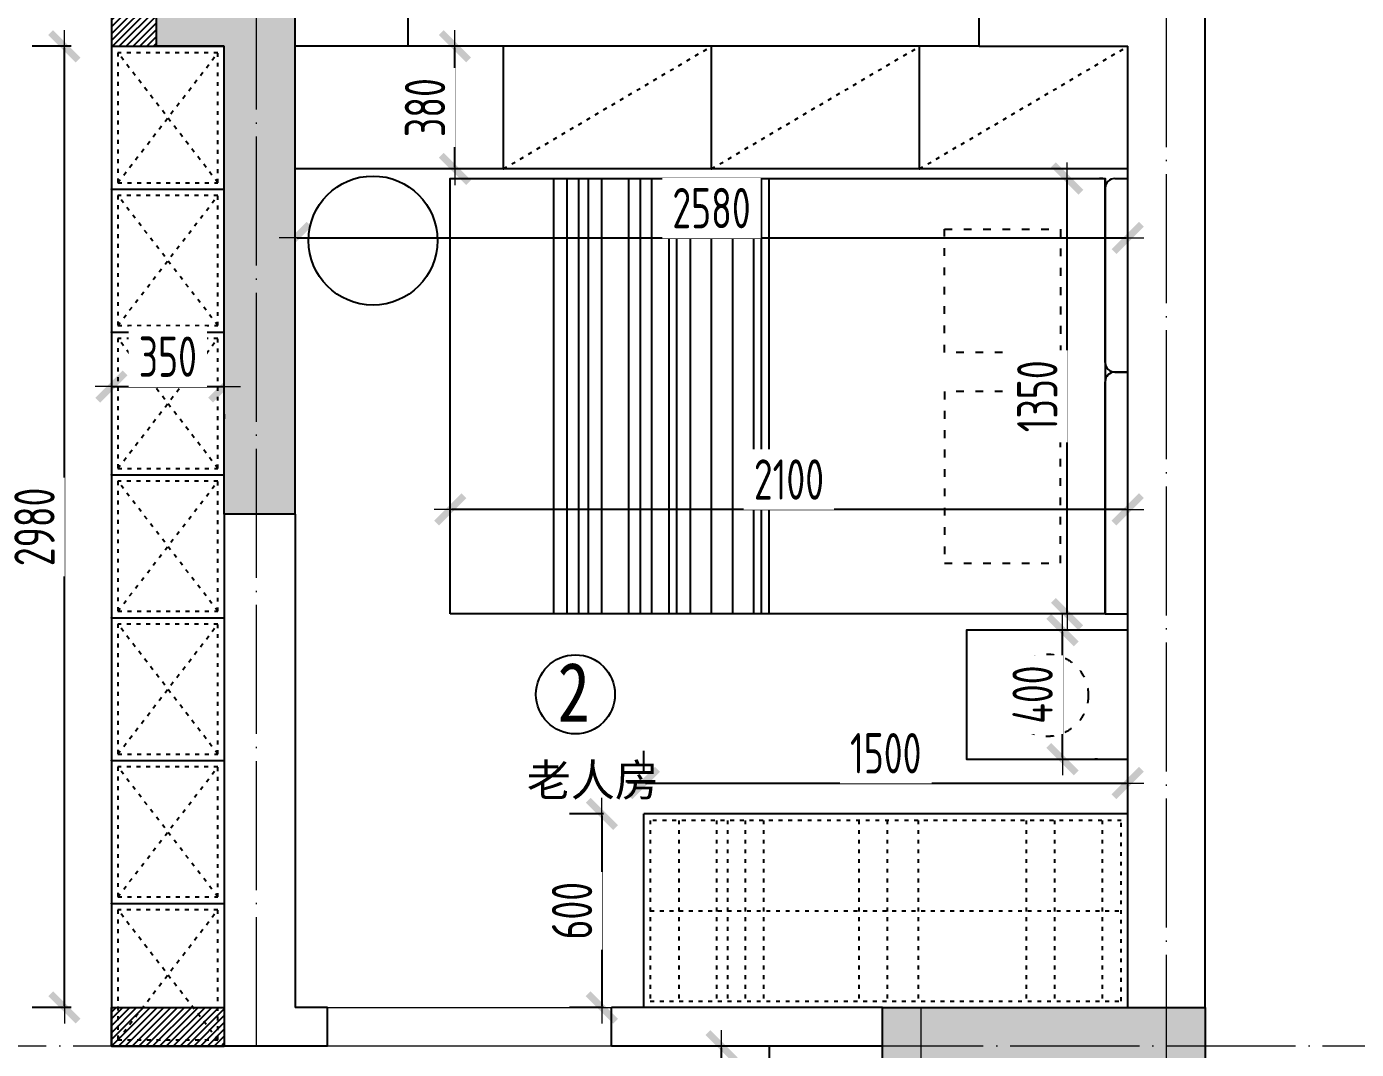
# Model space of a CAD drawing. Header units: inches. Extents: x -50945 to 250244, y -404780 to 18493.
# Drawn here: x 46518 to 50639, y -347616 to -344445 of the extents above; entities that cross this region are included whole.
import ezdxf

# ---------------------------------------------------------------- set-up
doc = ezdxf.new("R2010")
doc.units = ezdxf.units.IN
doc.header["$MEASUREMENT"] = 0
for name, pattern in [('ACAD_ISO03W100', [30, 12, -18]), ('DOTE', [2.42, 2, -0.2, 0.02, -0.2]), ('iGo户型优化10', [30, 12, -18])]:
    doc.linetypes.add(name, pattern=pattern)
for name, color, linetype in [('D-ARCHI', 250, 'Continuous'), ('EVH 立面填充', 8, 'Continuous'), ('IBS-003-建筑窗框', 3, 'Continuous'), ('IBS-182-原建筑非承重墙', 150, 'Continuous'), ('IBS-195-新建轻质砖墙', 195, 'Continuous'), ('IBS-200-原建筑承重墙柱', 200, 'Continuous'), ('IBS-250-轻质砖隔墙填充', 250, 'Continuous'), ('IDS-040-固定高家具', 40, 'Continuous'), ('IFF-51-活动家具', 51, 'Continuous'), ('房间编号', 50, 'Continuous')]:
    doc.layers.add(name, color=color, linetype=linetype)
doc.layers.add('天棚材质标注', color=2, linetype='Continuous', lineweight=5)
doc.layers.add('门', color=65, linetype='Continuous', lineweight=13)
doc.styles.add('ARI', font='', dxfattribs={"width": 0.8, "height": 200})
doc.styles.add('HBA-DIMT', font='ARCHS.SHX', dxfattribs={"width": 0.8})
doc.styles.add('MtXpl_Arial_Unicode_', font='Arial Unicode.ttf')
doc.styles.get('ARI').set_extended_font_data('SimSun')
doc.dimstyles.new('HBA_40', dxfattribs={"dimscale": 50, "dimtxt": 2.5, "dimasz": 0.1, "dimexe": 2, "dimexo": 2.5, "dimgap": 0.6, "dimtad": 1, "dimdec": 0, "dimrnd": 5, "dimzin": 0, "dimtxsty": 'HBA-DIMT', "dimblk": 'HBA_DIMENSION_TICK', "dimblk1": 'HBA_DIMENSION_TICK', "dimblk2": 'HBA_DIMENSION_TICK', "dimcen": 0.125, "dimclrd": 44, "dimclre": 44, "dimclrt": 2, "dimadec": 0, "dimazin": 0, "dimtfac": 1, "dimtdec": 0, "dimtix": 1, "dimtmove": 1, "dimatfit": 3, "dimldrblk": 'HBA_Leader_Dot', "dimfxl": 0, "dimtvp": 1, "dimtfill": 1, "dimtolj": 1, "dimtzin": 0, "dimarcsym": 0})

# ---------------------------------------------------------------- blocks, each defined once
blk = doc.blocks.new('HBA_DIMENSION_TICK')
at = {"color": 0, "linetype": 'ByBlock'}
for p, q in [((-10, 0), (0, 0)), ((0, 0), (10, 0))]:
    blk.add_line(p, q, dxfattribs=at)
at = {"color": 50, "linetype": 'ByBlock'}
blk.add_solid([(-10, -7), (-7, -10), (7, 10), (10, 7)], dxfattribs=at)
blk = doc.blocks.new('*D427')
at = {"layer": 'Defpoints', "color": 0, "transparency": 16777216}
for p in [(48671.7, -347606.3), (48820.5, -347606.3), (48820.5, -350276.3)]:
    blk.add_point(p, dxfattribs=at)
at = {"layer": '天棚材质标注', "color": 44, "lineweight": -2, "transparency": 16777216}
for p, q in [((48695.5, -347606.3), (48571.7, -347606.3)), ((48671.7, -350271.3), (48671.7, -347611.3)), ((48695.5, -350276.3), (48571.7, -350276.3))]:
    blk.add_line(p, q, dxfattribs=at)
at = {"layer": '天棚材质标注', "color": 44, "lineweight": -2, "transparency": 16777216, "xscale": 5, "yscale": 5, "zscale": 5}
for p, rotation in [((48671.7, -347606.3), 90), ((48671.7, -350276.3), 270)]:
    blk.add_blockref('HBA_DIMENSION_TICK', p, dxfattribs=dict(at, rotation=rotation))
at = {"layer": '天棚材质标注', "color": 2, "transparency": 16777216, "insert": (48579.2, -348941.3), "char_height": 125, "attachment_point": 5, "rotation": 90, "style": 'HBA-DIMT', "bg_fill": 3, "box_fill_scale": 1.25, "bg_fill_color": 256, "bg_fill_true_color": 13158600, "bg_fill_transparency": 0}
blk.add_mtext('\\A1;2670', dxfattribs=at)
blk = doc.blocks.new('HBA_Leader_Dot')
at = {"color": 0, "linetype": 'ByBlock'}
blk.add_line((-5, 0), (-10, 0), dxfattribs=at)
at = {"color": 0, "linetype": 'ByBlock', "const_width": 5}
blk.add_lwpolyline([(-2.5, 0, 1), (2.5, 0, 1)], format="xyb", close=True, dxfattribs=at)
blk = doc.blocks.new('*D429')
at = {"layer": 'Defpoints', "color": 0, "transparency": 16777216}
for p in [(49930.5, -346790.5), (48430.5, -346886.3), (49930.5, -346886.3)]:
    blk.add_point(p, dxfattribs=at)
at = {"layer": '天棚材质标注', "color": 44, "lineweight": -2, "transparency": 16777216}
for p, q in [((48430.5, -346761.3), (48430.5, -346690.5)), ((49930.5, -346761.3), (49930.5, -346690.5)), ((48435.5, -346790.5), (49925.5, -346790.5))]:
    blk.add_line(p, q, dxfattribs=at)
at = {"layer": '天棚材质标注', "color": 44, "lineweight": -2, "transparency": 16777216, "xscale": 5, "yscale": 5, "zscale": 5, "rotation": 180}
blk.add_blockref('HBA_DIMENSION_TICK', (48430.5, -346790.5), dxfattribs=at)
at = {"layer": '天棚材质标注', "color": 44, "lineweight": -2, "transparency": 16777216, "xscale": 5, "yscale": 5, "zscale": 5}
blk.add_blockref('HBA_DIMENSION_TICK', (49930.5, -346790.5), dxfattribs=at)
at = {"layer": '天棚材质标注', "color": 2, "transparency": 16777216, "insert": (49180.5, -346698), "char_height": 125, "attachment_point": 5, "style": 'HBA-DIMT', "bg_fill": 3, "box_fill_scale": 1.25, "bg_fill_color": 256, "bg_fill_true_color": 13158600, "bg_fill_transparency": 0}
blk.add_mtext('\\A1;1500', dxfattribs=at)
blk = doc.blocks.new('*D430')
at = {"layer": 'Defpoints', "color": 0, "transparency": 16777216}
for p in [(48430.5, -346886.3), (48300.7, -347486.3), (48430.5, -347486.3)]:
    blk.add_point(p, dxfattribs=at)
at = {"layer": '天棚材质标注', "color": 44, "lineweight": -2, "transparency": 16777216}
for p, q in [((48305.5, -346886.3), (48200.7, -346886.3)), ((48300.7, -346891.3), (48300.7, -347481.3)), ((48305.5, -347486.3), (48200.7, -347486.3))]:
    blk.add_line(p, q, dxfattribs=at)
at = {"layer": '天棚材质标注', "color": 44, "lineweight": -2, "transparency": 16777216, "xscale": 5, "yscale": 5, "zscale": 5}
for p, rotation in [((48300.7, -346886.3), 90), ((48300.7, -347486.3), 270)]:
    blk.add_blockref('HBA_DIMENSION_TICK', p, dxfattribs=dict(at, rotation=rotation))
at = {"layer": '天棚材质标注', "color": 2, "transparency": 16777216, "insert": (48208.2, -347186.3), "char_height": 125, "attachment_point": 5, "rotation": 90, "style": 'HBA-DIMT', "bg_fill": 3, "box_fill_scale": 1.25, "bg_fill_color": 256, "bg_fill_true_color": 13158600, "bg_fill_transparency": 0}
blk.add_mtext('\\A1;600', dxfattribs=at)
blk = doc.blocks.new('*D431')
at = {"layer": 'Defpoints', "color": 0, "transparency": 16777216}
for p in [(47835, -344506.3), (47845.1, -344506.3), (47835, -344886.3)]:
    blk.add_point(p, dxfattribs=at)
at = {"layer": '天棚材质标注', "color": 44, "lineweight": -2, "transparency": 16777216}
for p, q in [((47845.1, -344881.3), (47845.1, -344511.3)), ((47960, -344506.3), (47945.1, -344506.3)), ((47960, -344886.3), (47945.1, -344886.3))]:
    blk.add_line(p, q, dxfattribs=at)
at = {"layer": '天棚材质标注', "color": 44, "lineweight": -2, "transparency": 16777216, "xscale": 5, "yscale": 5, "zscale": 5}
for p, rotation in [((47845.1, -344506.3), 90), ((47845.1, -344886.3), 270)]:
    blk.add_blockref('HBA_DIMENSION_TICK', p, dxfattribs=dict(at, rotation=rotation))
at = {"layer": '天棚材质标注', "color": 2, "transparency": 16777216, "insert": (47752.6, -344696.3), "char_height": 125, "attachment_point": 5, "rotation": 90, "style": 'HBA-DIMT', "bg_fill": 3, "box_fill_scale": 1.25, "bg_fill_color": 256, "bg_fill_true_color": 13158600, "bg_fill_transparency": 0}
blk.add_mtext('\\A1;380', dxfattribs=at)
blk = doc.blocks.new('*D432')
at = {"layer": 'Defpoints', "color": 0, "transparency": 16777216}
for p in [(47350.5, -345088.4), (49930.5, -345088.4), (49930.5, -345100.4)]:
    blk.add_point(p, dxfattribs=at)
at = {"layer": '天棚材质标注', "color": 44, "lineweight": -2, "transparency": 16777216}
for p, q in [((47355.5, -345100.4), (49925.5, -345100.4)), ((47350.5, -345213.4), (47350.5, -345200.4)), ((49930.5, -345213.4), (49930.5, -345200.4))]:
    blk.add_line(p, q, dxfattribs=at)
at = {"layer": '天棚材质标注', "color": 44, "lineweight": -2, "transparency": 16777216, "xscale": 5, "yscale": 5, "zscale": 5, "rotation": 180}
blk.add_blockref('HBA_DIMENSION_TICK', (47350.5, -345100.4), dxfattribs=at)
at = {"layer": '天棚材质标注', "color": 44, "lineweight": -2, "transparency": 16777216, "xscale": 5, "yscale": 5, "zscale": 5}
blk.add_blockref('HBA_DIMENSION_TICK', (49930.5, -345100.4), dxfattribs=at)
at = {"layer": '天棚材质标注', "color": 2, "transparency": 16777216, "insert": (48640.5, -345007.9), "char_height": 125, "attachment_point": 5, "style": 'HBA-DIMT', "bg_fill": 3, "box_fill_scale": 1.25, "bg_fill_color": 256, "bg_fill_true_color": 13158600, "bg_fill_transparency": 0}
blk.add_mtext('\\A1;2580', dxfattribs=at)
blk = doc.blocks.new('*D433')
at = {"layer": 'Defpoints', "color": 0, "transparency": 16777216}
for p in [(49711.8, -346316.3), (49728.2, -346316.3), (49711.8, -346716.3)]:
    blk.add_point(p, dxfattribs=at)
at = {"layer": '天棚材质标注', "color": 44, "lineweight": -2, "transparency": 16777216}
for p, q in [((49728.2, -346711.3), (49728.2, -346321.3)), ((49836.8, -346316.3), (49828.2, -346316.3)), ((49836.8, -346716.3), (49828.2, -346716.3))]:
    blk.add_line(p, q, dxfattribs=at)
at = {"layer": '天棚材质标注', "color": 44, "lineweight": -2, "transparency": 16777216, "xscale": 5, "yscale": 5, "zscale": 5}
for p, rotation in [((49728.2, -346316.3), 90), ((49728.2, -346716.3), 270)]:
    blk.add_blockref('HBA_DIMENSION_TICK', p, dxfattribs=dict(at, rotation=rotation))
at = {"layer": '天棚材质标注', "color": 2, "transparency": 16777216, "insert": (49635.7, -346516.3), "char_height": 125, "attachment_point": 5, "rotation": 90, "style": 'HBA-DIMT', "bg_fill": 3, "box_fill_scale": 1.25, "bg_fill_color": 256, "bg_fill_true_color": 13158600, "bg_fill_transparency": 0}
blk.add_mtext('\\A1;400', dxfattribs=at)
blk = doc.blocks.new('*D434')
at = {"layer": 'Defpoints', "color": 0, "transparency": 16777216}
for p in [(49728.2, -344916.3), (49742.6, -344916.3), (49728.2, -346266.3)]:
    blk.add_point(p, dxfattribs=at)
at = {"layer": '天棚材质标注', "color": 44, "lineweight": -2, "transparency": 16777216}
for p, q in [((49742.6, -346261.3), (49742.6, -344921.3)), ((49853.2, -344916.3), (49842.6, -344916.3)), ((49853.2, -346266.3), (49842.6, -346266.3))]:
    blk.add_line(p, q, dxfattribs=at)
at = {"layer": '天棚材质标注', "color": 44, "lineweight": -2, "transparency": 16777216, "xscale": 5, "yscale": 5, "zscale": 5}
for p, rotation in [((49742.6, -344916.3), 90), ((49742.6, -346266.3), 270)]:
    blk.add_blockref('HBA_DIMENSION_TICK', p, dxfattribs=dict(at, rotation=rotation))
at = {"layer": '天棚材质标注', "color": 2, "transparency": 16777216, "insert": (49650.1, -345591.3), "char_height": 125, "attachment_point": 5, "rotation": 90, "style": 'HBA-DIMT', "bg_fill": 3, "box_fill_scale": 1.25, "bg_fill_color": 256, "bg_fill_true_color": 13158600, "bg_fill_transparency": 0}
blk.add_mtext('\\A1;1350', dxfattribs=at)
blk = doc.blocks.new('*D435')
at = {"layer": 'Defpoints', "color": 0, "transparency": 16777216}
for p in [(47830.5, -345941.9), (47830.5, -345996.3), (49930.5, -345996.3)]:
    blk.add_point(p, dxfattribs=at)
at = {"layer": '天棚材质标注', "color": 44, "lineweight": -2, "transparency": 16777216}
for p, q in [((47830.5, -345871.3), (47830.5, -345841.9)), ((49930.5, -345871.3), (49930.5, -345841.9)), ((49925.5, -345941.9), (47835.5, -345941.9))]:
    blk.add_line(p, q, dxfattribs=at)
at = {"layer": '天棚材质标注', "color": 44, "lineweight": -2, "transparency": 16777216, "xscale": 5, "yscale": 5, "zscale": 5, "rotation": 180}
blk.add_blockref('HBA_DIMENSION_TICK', (47830.5, -345941.9), dxfattribs=at)
at = {"layer": '天棚材质标注', "color": 44, "lineweight": -2, "transparency": 16777216, "xscale": 5, "yscale": 5, "zscale": 5}
blk.add_blockref('HBA_DIMENSION_TICK', (49930.5, -345941.9), dxfattribs=at)
at = {"layer": '天棚材质标注', "color": 2, "transparency": 16777216, "insert": (48880.5, -345849.4), "char_height": 125, "attachment_point": 5, "style": 'HBA-DIMT', "bg_fill": 3, "box_fill_scale": 1.25, "bg_fill_color": 256, "bg_fill_true_color": 13158600, "bg_fill_transparency": 0}
blk.add_mtext('\\A1;2100', dxfattribs=at)
blk = doc.blocks.new('*D457')
at = {"layer": 'Defpoints', "color": 0, "transparency": 16777216}
for p in [(46634.7, -344506.3), (46780.5, -344506.3), (46780.5, -347486.3)]:
    blk.add_point(p, dxfattribs=at)
at = {"layer": '天棚材质标注', "color": 44, "lineweight": -2, "transparency": 16777216}
for p, q in [((46655.5, -344506.3), (46534.7, -344506.3)), ((46634.7, -347481.3), (46634.7, -344511.3)), ((46655.5, -347486.3), (46534.7, -347486.3))]:
    blk.add_line(p, q, dxfattribs=at)
at = {"layer": '天棚材质标注', "color": 44, "lineweight": -2, "transparency": 16777216, "xscale": 5, "yscale": 5, "zscale": 5}
for p, rotation in [((46634.7, -344506.3), 90), ((46634.7, -347486.3), 270)]:
    blk.add_blockref('HBA_DIMENSION_TICK', p, dxfattribs=dict(at, rotation=rotation))
at = {"layer": '天棚材质标注', "color": 2, "transparency": 16777216, "insert": (46542.2, -345996.3), "char_height": 125, "attachment_point": 5, "rotation": 90, "style": 'HBA-DIMT', "bg_fill": 3, "box_fill_scale": 1.25, "bg_fill_color": 256, "bg_fill_true_color": 13158600, "bg_fill_transparency": 0}
blk.add_mtext('\\A1;2980', dxfattribs=at)
blk = doc.blocks.new('*D458')
at = {"layer": 'Defpoints', "color": 0, "transparency": 16777216}
for p in [(46780.5, -345522.1), (47130.5, -345522.1), (47130.5, -345561)]:
    blk.add_point(p, dxfattribs=at)
at = {"layer": '天棚材质标注', "color": 44, "lineweight": -2, "transparency": 16777216}
for p, q in [((46785.5, -345561), (47125.5, -345561)), ((46780.5, -345647.1), (46780.5, -345661)), ((47130.5, -345647.1), (47130.5, -345661))]:
    blk.add_line(p, q, dxfattribs=at)
at = {"layer": '天棚材质标注', "color": 44, "lineweight": -2, "transparency": 16777216, "xscale": 5, "yscale": 5, "zscale": 5, "rotation": 180}
blk.add_blockref('HBA_DIMENSION_TICK', (46780.5, -345561), dxfattribs=at)
at = {"layer": '天棚材质标注', "color": 44, "lineweight": -2, "transparency": 16777216, "xscale": 5, "yscale": 5, "zscale": 5}
blk.add_blockref('HBA_DIMENSION_TICK', (47130.5, -345561), dxfattribs=at)
at = {"layer": '天棚材质标注', "color": 2, "transparency": 16777216, "insert": (46955.5, -345468.5), "char_height": 125, "attachment_point": 5, "style": 'HBA-DIMT', "bg_fill": 3, "box_fill_scale": 1.25, "bg_fill_color": 256, "bg_fill_true_color": 13158600, "bg_fill_transparency": 0}
blk.add_mtext('\\A1;350', dxfattribs=at)

msp = doc.modelspace()

# ---------------------------------------------------------------- hatches: boundary and pattern name
at = {"layer": 'EVH 立面填充'}
h = msp.add_hatch(color=256, dxfattribs=at)
h.dxf.hatch_style = 1
h.paths.add_polyline_path([(47130.5, -344506.29), (47130.5, -345956.29), (47350.5, -345956.29), (47350.5, -344266.29), (46920.5, -344266.29), (46920.5, -344506.29)])
h = msp.add_hatch(color=256, dxfattribs=at)
h.dxf.hatch_style = 1
h.paths.add_polyline_path([(49410.5, -347726.29), (50170.5, -347726.29), (50170.5, -347486.29), (49170.5, -347486.29), (49170.5, -350516.29), (49410.5, -350516.29)])
at = {"layer": 'IBS-250-轻质砖隔墙填充'}
h = msp.add_hatch(dxfattribs=at)
h.set_pattern_fill('ANSI31', color=8, scale=120)
h.set_pattern_definition([(45, (-82527.542, -252903.461), (-10.6066017, 10.6066017), [])])
h.paths.add_polyline_path([(47130.5, -347486.29), (46780.5, -347486.29), (46780.5, -347606.29), (47130.5, -347606.29)])
h.paths.add_polyline_path([(46920.5, -344266.29), (46780.5, -344266.29), (46780.5, -344396.29), (46920.5, -344396.29)])
h.paths.add_polyline_path([(46920.5, -344396.29), (46780.5, -344396.29), (46780.5, -344506.29), (46920.5, -344506.29)])

# ---------------------------------------------------------------- linework, layer by layer
for p in [(46780.5, -344949.15), (46780.5, -345392), (46780.5, -345834.86), (46780.5, -346277.72), (46780.5, -346720.58), (46780.5, -347163.43)]:
    msp.add_point(p)
at = {"layer": 'D-ARCHI', "color": 251, "linetype": 'DOTE', "lineweight": 5, "ltscale": 200}
for p, q in [((47230.5, -347606.29), (47230.5, -340066.05)), ((50050.5, -354014.62), (50050.5, -340066.05)), ((49290.5, -355014.62), (49290.5, -347486.29)), ((52870.5, -347606.29), (32543.24, -347606.29))]:
    msp.add_line(p, q, dxfattribs=at)
at = {"layer": 'IBS-003-建筑窗框', "color": 251, "ltscale": 10}
msp.add_line((49470.5, -344506.29), (47700.5, -344506.29), dxfattribs=at)
at = {"layer": 'IBS-182-原建筑非承重墙'}
for p, q in [((47700.5, -344506.29), (47700.5, -344266.29)), ((49470.5, -344506.29), (49470.5, -344266.29)), ((50170.5, -347486.29), (50170.5, -344266.29)), ((47700.5, -344506.29), (47350.5, -344506.29)), ((49470.5, -344506.29), (49930.5, -344506.29)), ((49930.5, -347486.29), (49930.5, -344506.29)), ((47130.5, -345956.29), (47130.5, -347606.29)), ((47350.5, -345956.29), (47350.5, -347486.29)), ((47450.5, -347486.29), (47350.5, -347486.29)), ((47450.5, -347606.29), (47450.5, -347486.29)), ((48330.5, -347606.29), (48330.5, -347486.29)), ((49170.5, -347486.29), (48330.5, -347486.29)), ((47450.5, -347606.29), (47130.5, -347606.29)), ((49170.5, -347606.29), (48330.5, -347606.29))]:
    msp.add_line(p, q, dxfattribs=at)
msp.add_lwpolyline([(46780.5, -344506.29), (46920.5, -344506.29), (46920.5, -344266.29), (46780.5, -344266.29)], close=True, dxfattribs=at)
at = {"layer": 'IBS-195-新建轻质砖墙'}
msp.add_lwpolyline([(46780.5, -347486.29), (47130.5, -347486.29), (47130.5, -347606.29), (46780.5, -347606.29)], close=True, dxfattribs=at)
at = {"layer": 'IBS-200-原建筑承重墙柱', "ltscale": 0.02}
for p, q in [((46920.5, -344506.29), (46920.5, -344266.29)), ((47350.5, -345956.29), (47350.5, -344266.29)), ((47130.5, -344506.29), (46920.5, -344506.29)), ((47130.5, -345956.29), (47130.5, -344506.29)), ((47350.5, -345956.29), (47130.5, -345956.29)), ((49170.5, -350516.29), (49170.5, -347486.29)), ((49170.5, -347486.29), (50170.5, -347486.29)), ((50170.5, -347486.29), (50170.5, -347726.29))]:
    msp.add_line(p, q, dxfattribs=at)
at = {"layer": 'IDS-040-固定高家具'}
for p, q in [((46780.5, -344506.29), (46780.5, -347606.29)), ((46780.5, -344506.29), (47130.5, -344506.29)), ((47995.5, -344886.29), (47995.5, -344506.29)), ((48640.5, -344886.29), (48640.5, -344506.29)), ((49285.5, -344886.29), (49285.5, -344506.29)), ((49930.5, -344886.29), (47350.5, -344886.29)), ((46780.5, -344949.15), (47130.5, -344949.15)), ((46780.5, -345392), (47130.5, -345392)), ((46780.5, -345834.86), (47130.5, -345834.86)), ((46780.5, -346277.72), (47130.5, -346277.72)), ((46780.5, -346720.58), (47130.5, -346720.58)), ((49930.5, -346886.29), (48430.5, -346886.29)), ((48430.5, -347486.29), (48430.5, -346886.29)), ((46780.5, -347163.43), (47130.5, -347163.43)), ((46780.5, -347606.29), (47130.5, -347606.29)), ((48820.5, -350276.29), (48820.5, -347606.29))]:
    msp.add_line(p, q, dxfattribs=at)
at = {"layer": 'IDS-040-固定高家具', "linetype": 'ACAD_ISO03W100'}
for p, q in [((47995.5, -344886.29), (48640.5, -344506.29)), ((48640.5, -344886.29), (49285.5, -344506.29)), ((49285.5, -344886.29), (49930.5, -344506.29)), ((46800.5, -344929.15), (47110.5, -344526.29)), ((47110.5, -344929.15), (46800.5, -344526.29)), ((46800.5, -345372), (47110.5, -344969.15)), ((47110.5, -345372), (46800.5, -344969.15)), ((46800.5, -345814.86), (47110.5, -345412)), ((47110.5, -345814.86), (46800.5, -345412)), ((46800.5, -346257.72), (47110.5, -345854.86)), ((47110.5, -346257.72), (46800.5, -345854.86)), ((46800.5, -346700.58), (47110.5, -346297.72)), ((47110.5, -346700.58), (46800.5, -346297.72)), ((46800.5, -347143.43), (47110.5, -346740.58)), ((47110.5, -347143.43), (46800.5, -346740.58)), ((48539.65, -346906.29), (48539.65, -347466.29)), ((48656.29, -346906.29), (48656.29, -347466.29)), ((48689.98, -346906.29), (48689.98, -347466.29)), ((48744.42, -346906.29), (48744.42, -347466.29)), ((48801.44, -346906.29), (48801.44, -347466.29)), ((49096.92, -346906.29), (49096.92, -347466.29)), ((49185.05, -346906.29), (49185.05, -347466.29)), ((49280.95, -346906.29), (49280.95, -347466.29)), ((49615.31, -346906.29), (49615.31, -347466.29)), ((49703.44, -346906.29), (49703.44, -347466.29)), ((49851.18, -346906.29), (49851.18, -347466.29)), ((46800.5, -347586.29), (47110.5, -347183.43)), ((47110.5, -347586.29), (46800.5, -347183.43)), ((48450.5, -347186.29), (49910.5, -347186.29))]:
    msp.add_line(p, q, dxfattribs=at)
for points in [[(46800.5, -344929.15), (47110.5, -344929.15), (47110.5, -344526.29), (46800.5, -344526.29)], [(46800.5, -345372), (47110.5, -345372), (47110.5, -344969.15), (46800.5, -344969.15)], [(46800.5, -345814.86), (47110.5, -345814.86), (47110.5, -345412), (46800.5, -345412)], [(46800.5, -346257.72), (47110.5, -346257.72), (47110.5, -345854.86), (46800.5, -345854.86)], [(46800.5, -346700.58), (47110.5, -346700.58), (47110.5, -346297.72), (46800.5, -346297.72)], [(46800.5, -347143.43), (47110.5, -347143.43), (47110.5, -346740.58), (46800.5, -346740.58)], [(48450.5, -347466.29), (49910.5, -347466.29), (49910.5, -346906.29), (48450.5, -346906.29)], [(46800.5, -347586.29), (47110.5, -347586.29), (47110.5, -347183.43), (46800.5, -347183.43)]]:
    msp.add_lwpolyline(points, close=True, dxfattribs=at)
at = {"layer": 'IDS-040-固定高家具'}
msp.add_circle((47591.35, -345108.37), 200, dxfattribs=at)
for p in [(47995.5, -344886.29), (48640.5, -344886.29), (49285.5, -344886.29)]:
    msp.add_point(p, dxfattribs=at)
at = {"layer": 'IFF-51-活动家具', "color": 250}
for p, q in [((48151.88, -346266.29), (48151.88, -344916.29)), ((48193.62, -346266.29), (48193.62, -344916.29)), ((48229.39, -346266.29), (48229.39, -344916.29)), ((48259.2, -346266.29), (48259.2, -344916.29)), ((48300.93, -346266.29), (48300.93, -344916.29)), ((48384.4, -346266.29), (48384.4, -344916.29)), ((48420.17, -346266.29), (48420.17, -344916.29)), ((48455.94, -346266.29), (48455.94, -344916.29)), ((48509.59, -346266.29), (48509.59, -344916.29)), ((48533.44, -346266.29), (48533.44, -344916.29)), ((48575.18, -346266.29), (48575.18, -344916.29)), ((48640.76, -346266.29), (48640.76, -344916.29)), ((48706.34, -346266.29), (48706.34, -344916.29)), ((48771.92, -346266.29), (48771.92, -344916.29)), ((48795.76, -346266.29), (48795.76, -344916.29)), ((48819.61, -346266.29), (48819.61, -344916.29))]:
    msp.add_line(p, q, dxfattribs=at)
at = {"layer": 'IFF-51-活动家具'}
for p, q in [((49860.5, -345486.29), (49860.5, -344916.29)), ((49890.5, -344916.29), (49930.5, -344916.29)), ((49930.5, -346266.29), (49930.5, -344916.29)), ((49890.5, -345516.29), (49930.5, -345516.29)), ((49930.5, -345516.29), (49890.5, -345516.29)), ((49860.5, -346266.29), (49860.5, -345546.29))]:
    msp.add_line(p, q, dxfattribs=at)
at = {"layer": 'IFF-51-活动家具', "color": 7}
msp.add_line((49860.5, -346266.29), (49930.5, -346266.29), dxfattribs=at)
at = {"layer": 'IFF-51-活动家具'}
for points in [[(47830.5, -346266.29), (47830.5, -344916.29), (49860.5, -344916.29), (49860.5, -346266.29)], [(49930.5, -346716.29), (49930.5, -346316.29), (49430.5, -346316.29), (49430.5, -346716.29)]]:
    msp.add_lwpolyline(points, close=True, dxfattribs=at)
at = {"layer": 'IFF-51-活动家具', "color": 251, "linetype": 'iGo户型优化10', "ltscale": 2}
for points in [[(49722.53, -345073.37), (49722.53, -345455.78), (49362.16, -345455.78), (49362.16, -345073.37)], [(49722.53, -346109.21), (49722.53, -345576.8), (49362.16, -345576.8), (49362.16, -346109.21)]]:
    msp.add_lwpolyline(points, close=True, dxfattribs=at)
msp.add_circle((49680.5, -346518.42), 127.66, dxfattribs=at)
at = {"layer": 'IFF-51-活动家具'}
for centre, start, end in [((49890.5, -344946.29), 90, 180), ((49890.5, -345486.29), 180, 270), ((49890.5, -345546.29), 90, 180)]:
    msp.add_arc(centre, 30, start, end, dxfattribs=at)
at = {"layer": '房间编号'}
msp.add_circle((48218.77, -346515.47), 122.5, dxfattribs=at)
at = {"layer": '门', "color": 8, "lineweight": 5}
msp.add_lwpolyline([(47450.5, -347486.29), (48330.5, -347486.29), (48330.5, -347606.29), (47450.5, -347606.29)], close=True, dxfattribs=at)

# ---------------------------------------------------------------- texts
at = {"layer": '房间编号', "color": 8, "style": 'MtXpl_Arial_Unicode_'}
msp.add_text('老人房', height=100, dxfattribs=at).set_placement((48068.16, -346831.23))
at = {"layer": '房间编号', "insert": (48263.56, -346416.58), "char_height": 183.75, "width": 2606.4647, "attachment_point": 3, "style": 'ARI'}
msp.add_mtext('2', dxfattribs=at)

# ---------------------------------------------------------------- next in the draw order: dimensions: what is measured, and where the dimension line sits
at = {"layer": '天棚材质标注', "color": 6}
for base, p1, p2, picture, middle in [((46634.68, -344506.29), (46780.5, -347486.29), (46780.5, -344506.29), '*D457', (46542.18, -345996.29)), ((47845.11, -344506.29), (47834.99, -344886.29), (47834.99, -344506.29), '*D431', (47752.61, -344696.29)), ((48671.72, -347606.29), (48820.5, -350276.29), (48820.5, -347606.29), '*D427', (48579.22, -348941.29))]:
    dim = msp.add_linear_dim(base=base, p1=p1, p2=p2, angle=90, dimstyle='HBA_40', dxfattribs=at)
    dim.commit()
    dim.dimension.update_dxf_attribs({"geometry": picture, "text_midpoint": middle})
dim = msp.add_linear_dim(base=(49930.5, -346790.55), p1=(48430.5, -346886.29), p2=(49930.5, -346886.29), dimstyle='HBA_40', dxfattribs=at)
dim.commit()
dim.dimension.update_dxf_attribs({"geometry": '*D429', "text_midpoint": (49180.5, -346698.05)})

# ---------------------------------------------------------------- next in the draw order: dimensions: what is measured, and where the dimension line sits
for base, p1, p2, picture, middle in [((49930.5, -345100.44), (47350.5, -345088.41), (49930.5, -345088.41), '*D432', (48640.5, -345007.94)), ((47130.5, -345560.99), (46780.5, -345522.07), (47130.5, -345522.07), '*D458', (46955.5, -345468.49))]:
    dim = msp.add_linear_dim(base=base, p1=p1, p2=p2, dimstyle='HBA_40', dxfattribs=at)
    dim.commit()
    dim.dimension.update_dxf_attribs({"geometry": picture, "text_midpoint": middle})
for base, p1, p2, picture, middle in [((49728.19, -346316.29), (49711.84, -346716.29), (49711.84, -346316.29), '*D433', (49635.69, -346516.29)), ((48300.67, -347486.29), (48430.5, -346886.29), (48430.5, -347486.29), '*D430', (48208.17, -347186.29))]:
    dim = msp.add_linear_dim(base=base, p1=p1, p2=p2, angle=90, dimstyle='HBA_40', dxfattribs=at)
    dim.commit()
    dim.dimension.update_dxf_attribs({"geometry": picture, "text_midpoint": middle})

# ---------------------------------------------------------------- next in the draw order: dimensions: what is measured, and where the dimension line sits
dim = msp.add_linear_dim(base=(49742.58, -344916.29), p1=(49728.19, -346266.29), p2=(49728.19, -344916.29), angle=90, dimstyle='HBA_40', dxfattribs=at)
dim.commit()
dim.dimension.update_dxf_attribs({"geometry": '*D434', "text_midpoint": (49650.08, -345591.29)})

# ---------------------------------------------------------------- next in the draw order: dimensions: what is measured, and where the dimension line sits
dim = msp.add_linear_dim(base=(47830.5, -345941.93), p1=(49930.5, -345996.29), p2=(47830.5, -345996.29), dimstyle='HBA_40', dxfattribs=at)
dim.commit()
dim.dimension.update_dxf_attribs({"geometry": '*D435', "text_midpoint": (48880.5, -345849.43)})

doc.saveas('drawing.dxf')
